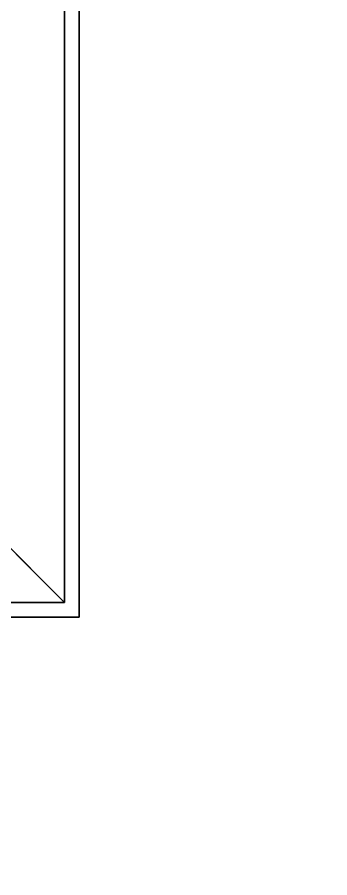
# Model space of a CAD drawing. Extents: x -100 to 4856, y -100 to 4830.
# Drawn here: x 2307 to 2629, y 3003 to 3887 of the extents above; entities that cross this region are included whole.
import ezdxf

# ---------------------------------------------------------------- set-up
doc = ezdxf.new("R2010")
doc.units = 0
for name, color, linetype in [('LAYER0', 7, 'CONTINUOUS'), ('LAYER142', 7, 'CONTINUOUS'), ('LAYER37', 7, 'CONTINUOUS'), ('LAYER38', 7, 'CONTINUOUS')]:
    doc.layers.add(name, color=color, linetype=linetype)

msp = doc.modelspace()

# ---------------------------------------------------------------- linework, layer by layer
at = {"layer": 'LAYER0', "invisible_edges": 1}
for points in [[(4856, 4830, -5), (-100, -100, -5), (-100, 4830, -5), (4856, 4830, -5)], [(-100, -100, -5), (4856, 4830, -5), (4856, -100, -5), (-100, -100, -5)], [(4856, -100), (-100, 4830), (-100, -100), (4856, -100)], [(-100, 4830), (4856, -100), (4856, 4830), (-100, 4830)]]:
    msp.add_3dface(points, dxfattribs=at)
at = {"layer": 'LAYER142'}
for points, invisible_edges in [([(2356, 3927), (2371, 3911.88), (2356, 3286), (2356, 3927)], 3), ([(2356, 3927, 110), (2356, 3286), (2356, 3286, 110), (2356, 3927, 110)], 1), ([(2356, 3286), (2356, 3927, 110), (2356, 3927), (2356, 3286)], 1), ([(2356, 3286, 110), (2371, 3271, 110), (2356, 3927, 110), (2356, 3286, 110)], 3), ([(2356, 3927, 110), (2371, 3271, 110), (2371, 3911.88, 110), (2356, 3927, 110)], 5), ([(2371, 3271), (2356, 3286), (2371, 3911.88), (2371, 3271)], 3), ([(2371, 3911.88), (2371, 3271, 110), (2371, 3271), (2371, 3911.88)], 1), ([(2371, 3271, 110), (2371, 3911.88), (2371, 3911.88, 110), (2371, 3271, 110)], 1), ([(2186, 3271), (2201, 3286), (2371, 3271), (2186, 3271)], 3), ([(2201, 3286, 110), (2186, 3271, 110), (2371, 3271, 110), (2201, 3286, 110)], 5), ([(2371, 3271), (2201, 3286), (2356, 3286), (2371, 3271)], 5), ([(2201, 3286, 110), (2356, 3286), (2201, 3286), (2201, 3286, 110)], 1), ([(2356, 3286), (2201, 3286, 110), (2356, 3286, 110), (2356, 3286)], 1), ([(2201, 3286, 110), (2371, 3271, 110), (2356, 3286, 110), (2201, 3286, 110)], 3), ([(2371, 3271, 110), (2186, 3271), (2371, 3271), (2371, 3271, 110)], 1), ([(2186, 3271), (2371, 3271, 110), (2186, 3271, 110), (2186, 3271)], 1)]:
    msp.add_3dface(points, dxfattribs=dict(at, invisible_edges=invisible_edges))
at = {"layer": 'LAYER37', "invisible_edges": 1}
for points in [[(2356, 3927), (2256, 3386), (2256, 4027.84), (2356, 3927)], [(2256, 3386), (2356, 3927), (2356, 3286), (2256, 3386)], [(2356, 3927), (2356, 3286, 2594), (2356, 3286), (2356, 3927)], [(2356, 3286, 2594), (2356, 3927), (2356, 3927, 2594), (2356, 3286, 2594)], [(2256, 3386, 2594), (2356, 3286), (2356, 3286, 2594), (2256, 3386, 2594)], [(2356, 3286), (2256, 3386, 2594), (2256, 3386), (2356, 3286)]]:
    msp.add_3dface(points, dxfattribs=at)
at = {"layer": 'LAYER38', "invisible_edges": 1}
for points in [[(2201, 3286), (2256, 3386), (2356, 3286), (2201, 3286)], [(2256, 3386), (2356, 3286, 2594), (2356, 3286), (2256, 3386)], [(2356, 3286, 2594), (2256, 3386), (2256, 3386, 2594), (2356, 3286, 2594)], [(2356, 3286, 2594), (2201, 3286), (2356, 3286), (2356, 3286, 2594)], [(2201, 3286), (2356, 3286, 2594), (2201, 3286, 2594), (2201, 3286)]]:
    msp.add_3dface(points, dxfattribs=at)

# ---------------------------------------------------------------- meshes
at = {"layer": 'LAYER37'}
mesh = msp.add_polymesh((2, 2), dxfattribs=at)
for k, corner in enumerate([(2356, 3927, 2594), (2356, 3286, 2594), (2256, 4027.837, 2594), (2256, 3386, 2594)]):
    mesh.set_mesh_vertex(divmod(k, 2), corner)
at = {"layer": 'LAYER38'}
mesh = msp.add_polymesh((2, 2), dxfattribs=at)
for k, corner in enumerate([(2356, 3286, 2594), (2201, 3286, 2594), (2256, 3386, 2594), (2201, 3386, 2594)]):
    mesh.set_mesh_vertex(divmod(k, 2), corner)

doc.saveas('drawing.dxf')
